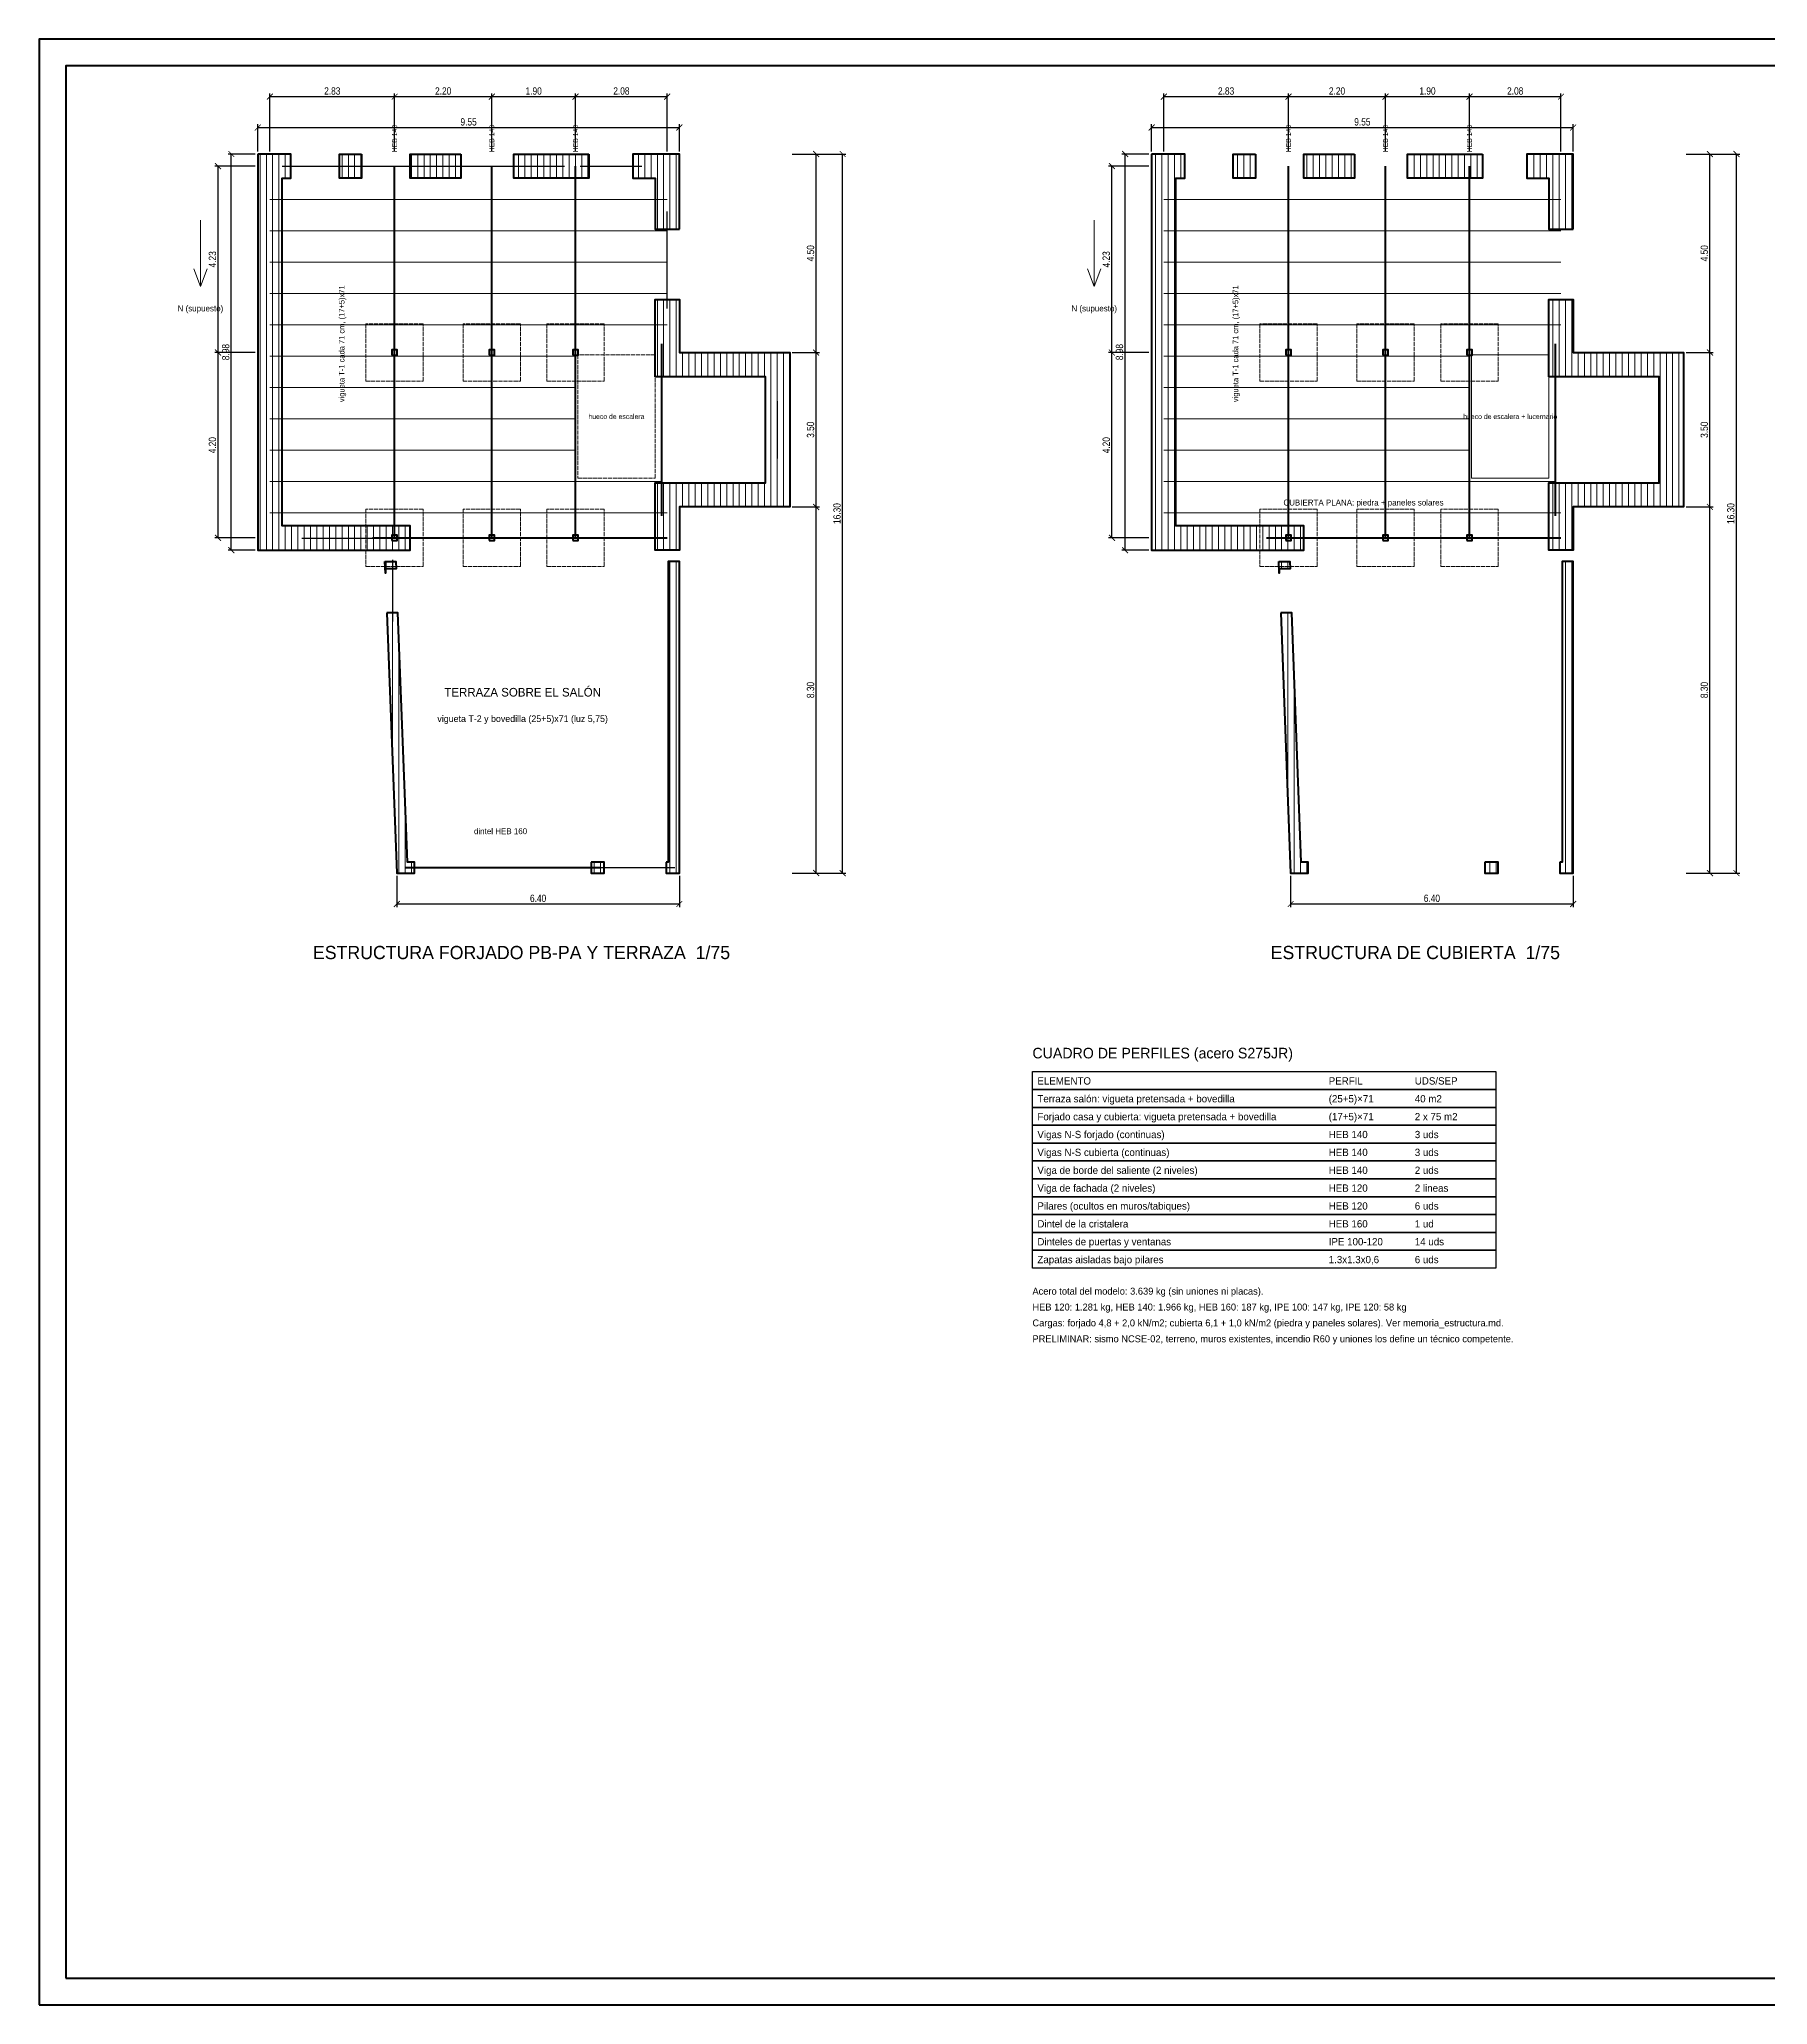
# Model space of a CAD drawing. Header units: millimetres. Extents: x 0 to 843, y 0 to 594.
# Drawn here: x 0 to 522, y 0 to 594 of the extents above; entities that cross this region are included whole.
import ezdxf
from ezdxf.enums import TextEntityAlignment as Align

# ---------------------------------------------------------------- set-up
doc = ezdxf.new("R2010")
doc.units = ezdxf.units.MM
doc.linetypes.add('DASHED', pattern=[1.524, 1.27, -0.254])
for name, color, linetype, lineweight in [('COTAS', 3, 'Continuous', 13), ('ESCALERA_ALTA', 30, 'DASHED', 18), ('LUCERNARIO', 30, 'Continuous', 18), ('MARCO', 7, 'Continuous', 70), ('muros_PB', 7, 'Continuous', 50), ('pilares', 1, 'Continuous', 50), ('RAYADO_MURO', 7, 'Continuous', 9), ('TABLA', 7, 'Continuous', 25), ('TEXTO', 2, 'Continuous', 13), ('VIGAS', 1, 'Continuous', 60), ('VIGUETA_HORM', 8, 'Continuous', 13), ('VIGUETAS', 5, 'Continuous', 25), ('ZAPATAS', 8, 'DASHED', 18)]:
    doc.layers.add(name, color=color, linetype=linetype, lineweight=lineweight)
doc.styles.add('OpenSansCondensed-Light', font='OpenSansCondensed-Light.ttf')
doc.dimstyles.new('EZDXF', dxfattribs={"dimtxt": 0.25, "dimasz": 0.175, "dimexe": 0.375, "dimexo": 0.125, "dimgap": 0.1, "dimtad": 1, "dimlfac": 100, "dimzin": 12, "dimdsep": 46, "dimtxsty": 'OpenSansCondensed-Light', "dimblk": 'ARCHTICK', "dimcen": 2.5, "dimazin": 3, "dimtfac": 0.5, "dimtmove": 2, "dimatfit": 3})

# ---------------------------------------------------------------- blocks, each defined once
blk = doc.blocks.new('_ARCHTICK')
at = {"color": 0, "linetype": 'BYBLOCK', "const_width": 0.15}
blk.add_lwpolyline([(-0.5, -0.5), (0.5, 0.5)], dxfattribs=at)

msp = doc.modelspace()

# ---------------------------------------------------------------- hatches: boundary and pattern name
at = {"layer": 'RAYADO_MURO'}
h = msp.add_hatch(dxfattribs=at)
h.set_pattern_fill('ANSI31', scale=0.6, angle=45)
h.paths.add_polyline_path([(66, 559.33333), (66, 439.6), (112, 439.6), (112, 446.93333), (73.33333, 446.93333), (73.33333, 552), (76, 552), (76, 559.33333)])
h = msp.add_hatch(dxfattribs=at)
h.set_pattern_fill('ANSI31', scale=0.6, angle=45)
h.paths.add_polyline_path([(97.33333, 559.33333), (97.33333, 552), (90.66667, 552), (90.66667, 559.33333)])
h = msp.add_hatch(dxfattribs=at)
h.set_pattern_fill('ANSI31', scale=0.6, angle=45)
h.paths.add_polyline_path([(127.33333, 559.33333), (127.33333, 552), (112, 552), (112, 559.33333)])
h = msp.add_hatch(dxfattribs=at)
h.set_pattern_fill('ANSI31', scale=0.6, angle=45)
h.paths.add_polyline_path([(166, 559.33333), (166, 552), (143.33333, 552), (143.33333, 559.33333)])
h = msp.add_hatch(dxfattribs=at)
h.set_pattern_fill('ANSI31', scale=0.6, angle=45)
h.paths.add_polyline_path([(193.33333, 536.66667), (193.33333, 559.33333), (179.33333, 559.33333), (179.33333, 552), (186, 552), (186, 536.66667)])
h = msp.add_hatch(dxfattribs=at)
h.set_pattern_fill('ANSI31', scale=0.6, angle=45)
h.paths.add_polyline_path([(336, 559.33333), (336, 439.6), (382, 439.6), (382, 446.93333), (343.33333, 446.93333), (343.33333, 552), (346, 552), (346, 559.33333)])
h = msp.add_hatch(dxfattribs=at)
h.set_pattern_fill('ANSI31', scale=0.6, angle=45)
h.paths.add_polyline_path([(367.33333, 559.33333), (367.33333, 552), (360.66667, 552), (360.66667, 559.33333)])
h = msp.add_hatch(dxfattribs=at)
h.set_pattern_fill('ANSI31', scale=0.6, angle=45)
h.paths.add_polyline_path([(397.33333, 559.33333), (397.33333, 552), (382, 552), (382, 559.33333)])
h = msp.add_hatch(dxfattribs=at)
h.set_pattern_fill('ANSI31', scale=0.6, angle=45)
h.paths.add_polyline_path([(436, 559.33333), (436, 552), (413.33333, 552), (413.33333, 559.33333)])
h = msp.add_hatch(dxfattribs=at)
h.set_pattern_fill('ANSI31', scale=0.6, angle=45)
h.paths.add_polyline_path([(463.33333, 536.66667), (463.33333, 559.33333), (449.33333, 559.33333), (449.33333, 552), (456, 552), (456, 536.66667)])
h = msp.add_hatch(dxfattribs=at)
h.set_pattern_fill('ANSI31', scale=0.6, angle=45)
h.paths.add_polyline_path([(186, 492), (186, 515.33333), (193.33333, 515.33333), (193.33333, 499.33333), (226.66667, 499.33333), (226.66667, 452.66667), (193.33333, 452.66667), (193.33333, 439.6), (186, 439.6), (186, 460), (219.33333, 460), (219.33333, 492)])
h = msp.add_hatch(dxfattribs=at)
h.set_pattern_fill('ANSI31', scale=0.6, angle=45)
h.paths.add_polyline_path([(456, 492), (456, 515.33333), (463.33333, 515.33333), (463.33333, 499.33333), (496.66667, 499.33333), (496.66667, 452.66667), (463.33333, 452.66667), (463.33333, 439.6), (456, 439.6), (456, 460), (489.33333, 460), (489.33333, 492)])
h = msp.add_hatch(dxfattribs=at)
h.set_pattern_fill('ANSI31', scale=0.6, angle=45)
h.paths.add_polyline_path([(104.39927, 436.13333), (107.73504, 436.13333), (107.81665, 434), (104.53333, 434), (104.53333, 432.62857)])
h = msp.add_hatch(dxfattribs=at)
h.set_pattern_fill('ANSI31', scale=0.6, angle=45)
h.paths.add_polyline_path([(189.33333, 345.33333), (189.33333, 342), (193.33333, 342), (193.33333, 436.13333), (190, 436.13333), (190, 345.33333)])
h = msp.add_hatch(dxfattribs=at)
h.set_pattern_fill('ANSI31', scale=0.6, angle=45)
h.paths.add_polyline_path([(374.39927, 436.13333), (377.73504, 436.13333), (377.81665, 434), (374.53333, 434), (374.53333, 432.62857)])
h = msp.add_hatch(dxfattribs=at)
h.set_pattern_fill('ANSI31', scale=0.6, angle=45)
h.paths.add_polyline_path([(459.33333, 345.33333), (459.33333, 342), (463.33333, 342), (463.33333, 436.13333), (460, 436.13333), (460, 345.33333)])
h = msp.add_hatch(dxfattribs=at)
h.set_pattern_fill('ANSI31', scale=0.6, angle=45)
h.paths.add_polyline_path([(104.99089, 420.66667), (108, 342), (113.33333, 342), (113.33333, 345.33333), (111.20827, 345.33333), (108.32666, 420.66667)])
h = msp.add_hatch(dxfattribs=at)
h.set_pattern_fill('ANSI31', scale=0.6, angle=45)
h.paths.add_polyline_path([(374.99089, 420.66667), (378, 342), (383.33333, 342), (383.33333, 345.33333), (381.20827, 345.33333), (378.32666, 420.66667)])
h = msp.add_hatch(dxfattribs=at)
h.set_pattern_fill('ANSI31', scale=0.6, angle=45)
h.paths.add_polyline_path([(166.66667, 345.33333), (166.66667, 342), (170.66667, 342), (170.66667, 345.33333)])
h = msp.add_hatch(dxfattribs=at)
h.set_pattern_fill('ANSI31', scale=0.6, angle=45)
h.paths.add_polyline_path([(436.66667, 345.33333), (436.66667, 342), (440.66667, 342), (440.66667, 345.33333)])

# ---------------------------------------------------------------- linework, layer by layer
at = {"layer": 'COTAS'}
for p, q in [((48.66667, 539.33333), (48.66667, 519.33333)), ((318.66667, 539.33333), (318.66667, 519.33333)), ((48.66667, 519.33333), (46.66667, 524.66667)), ((48.66667, 519.33333), (50.66667, 524.66667)), ((318.66667, 519.33333), (316.66667, 524.66667)), ((318.66667, 519.33333), (320.66667, 524.66667))]:
    msp.add_line(p, q, dxfattribs=at)
at = {"layer": 'ESCALERA_ALTA'}
msp.add_lwpolyline([(162.66667, 461.33333), (186, 461.33333), (186, 498.66667), (162.66667, 498.66667)], close=True, dxfattribs=at)
at = {"layer": 'LUCERNARIO'}
msp.add_lwpolyline([(432.66667, 461.33333), (456, 461.33333), (456, 498.66667), (432.66667, 498.66667)], close=True, dxfattribs=at)
at = {"layer": 'MARCO'}
for points in [[(0, 0), (841, 0), (841, 594), (0, 594)], [(8, 8), (833, 8), (833, 586), (8, 586)]]:
    msp.add_lwpolyline(points, close=True, dxfattribs=at)
at = {"layer": 'muros_PB'}
for points in [[(66, 559.33333), (66, 439.6), (112, 439.6), (112, 446.93333), (73.33333, 446.93333), (73.33333, 552), (76, 552), (76, 559.33333)], [(97.33333, 559.33333), (97.33333, 552), (90.66667, 552), (90.66667, 559.33333)], [(127.33333, 559.33333), (127.33333, 552), (112, 552), (112, 559.33333)], [(166, 559.33333), (166, 552), (143.33333, 552), (143.33333, 559.33333)], [(193.33333, 536.66667), (193.33333, 559.33333), (179.33333, 559.33333), (179.33333, 552), (186, 552), (186, 536.66667)], [(336, 559.33333), (336, 439.6), (382, 439.6), (382, 446.93333), (343.33333, 446.93333), (343.33333, 552), (346, 552), (346, 559.33333)], [(367.33333, 559.33333), (367.33333, 552), (360.66667, 552), (360.66667, 559.33333)], [(397.33333, 559.33333), (397.33333, 552), (382, 552), (382, 559.33333)], [(436, 559.33333), (436, 552), (413.33333, 552), (413.33333, 559.33333)], [(463.33333, 536.66667), (463.33333, 559.33333), (449.33333, 559.33333), (449.33333, 552), (456, 552), (456, 536.66667)], [(186, 492), (186, 515.33333), (193.33333, 515.33333), (193.33333, 499.33333), (226.66667, 499.33333), (226.66667, 452.66667), (193.33333, 452.66667), (193.33333, 439.6), (186, 439.6), (186, 460), (219.33333, 460), (219.33333, 492)], [(456, 492), (456, 515.33333), (463.33333, 515.33333), (463.33333, 499.33333), (496.66667, 499.33333), (496.66667, 452.66667), (463.33333, 452.66667), (463.33333, 439.6), (456, 439.6), (456, 460), (489.33333, 460), (489.33333, 492)], [(104.39927, 436.13333), (107.73504, 436.13333), (107.81665, 434), (104.53333, 434), (104.53333, 432.62857)], [(189.33333, 345.33333), (189.33333, 342), (193.33333, 342), (193.33333, 436.13333), (190, 436.13333), (190, 345.33333)], [(374.39927, 436.13333), (377.73504, 436.13333), (377.81665, 434), (374.53333, 434), (374.53333, 432.62857)], [(459.33333, 345.33333), (459.33333, 342), (463.33333, 342), (463.33333, 436.13333), (460, 436.13333), (460, 345.33333)], [(104.99089, 420.66667), (108, 342), (113.33333, 342), (113.33333, 345.33333), (111.20827, 345.33333), (108.32666, 420.66667)], [(374.99089, 420.66667), (378, 342), (383.33333, 342), (383.33333, 345.33333), (381.20827, 345.33333), (378.32666, 420.66667)], [(166.66667, 345.33333), (166.66667, 342), (170.66667, 342), (170.66667, 345.33333)], [(436.66667, 345.33333), (436.66667, 342), (440.66667, 342), (440.66667, 345.33333)]]:
    msp.add_lwpolyline(points, close=True, dxfattribs=at)
at = {"layer": 'PILARES'}
for points in [[(106.53333, 498.53333), (108.13333, 498.53333), (108.13333, 500.13333), (106.53333, 500.13333)], [(135.86667, 498.53333), (137.46667, 498.53333), (137.46667, 500.13333), (135.86667, 500.13333)], [(161.2, 498.53333), (162.8, 498.53333), (162.8, 500.13333), (161.2, 500.13333)], [(376.53333, 498.53333), (378.13333, 498.53333), (378.13333, 500.13333), (376.53333, 500.13333)], [(405.86667, 498.53333), (407.46667, 498.53333), (407.46667, 500.13333), (405.86667, 500.13333)], [(431.2, 498.53333), (432.8, 498.53333), (432.8, 500.13333), (431.2, 500.13333)], [(106.53333, 442.53333), (108.13333, 442.53333), (108.13333, 444.13333), (106.53333, 444.13333)], [(135.86667, 442.53333), (137.46667, 442.53333), (137.46667, 444.13333), (135.86667, 444.13333)], [(161.2, 442.53333), (162.8, 442.53333), (162.8, 444.13333), (161.2, 444.13333)], [(376.53333, 442.53333), (378.13333, 442.53333), (378.13333, 444.13333), (376.53333, 444.13333)], [(405.86667, 442.53333), (407.46667, 442.53333), (407.46667, 444.13333), (405.86667, 444.13333)], [(431.2, 442.53333), (432.8, 442.53333), (432.8, 444.13333), (431.2, 444.13333)]]:
    msp.add_lwpolyline(points, close=True, dxfattribs=at)
at = {"layer": 'TABLA'}
for points in [[(300, 282), (440, 282), (440, 276.6), (300, 276.6)], [(300, 276.6), (440, 276.6), (440, 271.2), (300, 271.2)], [(300, 271.2), (440, 271.2), (440, 265.8), (300, 265.8)], [(300, 265.8), (440, 265.8), (440, 260.4), (300, 260.4)], [(300, 260.4), (440, 260.4), (440, 255), (300, 255)], [(300, 255), (440, 255), (440, 249.6), (300, 249.6)], [(300, 249.6), (440, 249.6), (440, 244.2), (300, 244.2)], [(300, 244.2), (440, 244.2), (440, 238.8), (300, 238.8)], [(300, 238.8), (440, 238.8), (440, 233.4), (300, 233.4)], [(300, 233.4), (440, 233.4), (440, 228), (300, 228)], [(300, 228), (440, 228), (440, 222.6), (300, 222.6)]]:
    msp.add_lwpolyline(points, close=True, dxfattribs=at)
at = {"layer": 'VIGAS'}
for points in [[(107.33333, 443.33333), (107.33333, 555.66667)], [(136.66667, 443.33333), (136.66667, 555.66667)], [(162, 443.33333), (162, 555.66667)], [(377.33333, 443.33333), (377.33333, 555.66667)], [(406.66667, 443.33333), (406.66667, 555.66667)], [(432, 443.33333), (432, 555.66667)], [(188, 450), (188, 502)], [(458, 450), (458, 502)], [(100.66667, 443.33333), (107.33333, 443.33333)], [(107.33333, 443.33333), (136.66667, 443.33333)], [(136.66667, 443.33333), (162, 443.33333)], [(162, 443.33333), (189.66667, 443.33333)], [(370.66667, 443.33333), (377.33333, 443.33333)], [(377.33333, 443.33333), (406.66667, 443.33333)], [(406.66667, 443.33333), (432, 443.33333)], [(432, 443.33333), (459.66667, 443.33333)], [(110.66667, 343.66667), (169.33333, 343.66667)]]:
    msp.add_lwpolyline(points, dxfattribs=at)
at = {"layer": 'VIGUETA_HORM'}
for points in [[(69.66667, 545.6), (107.33333, 545.6)], [(107.33333, 545.6), (136.66667, 545.6)], [(136.66667, 545.6), (162, 545.6)], [(162, 545.6), (189.66667, 545.6)], [(339.66667, 545.6), (377.33333, 545.6)], [(377.33333, 545.6), (406.66667, 545.6)], [(406.66667, 545.6), (432, 545.6)], [(432, 545.6), (459.66667, 545.6)], [(69.66667, 536.13333), (107.33333, 536.13333)], [(107.33333, 536.13333), (136.66667, 536.13333)], [(136.66667, 536.13333), (162, 536.13333)], [(162, 536.13333), (189.66667, 536.13333)], [(339.66667, 536.13333), (377.33333, 536.13333)], [(377.33333, 536.13333), (406.66667, 536.13333)], [(406.66667, 536.13333), (432, 536.13333)], [(432, 536.13333), (459.66667, 536.13333)], [(69.66667, 526.66667), (107.33333, 526.66667)], [(107.33333, 526.66667), (136.66667, 526.66667)], [(136.66667, 526.66667), (162, 526.66667)], [(162, 526.66667), (189.66667, 526.66667)], [(339.66667, 526.66667), (377.33333, 526.66667)], [(377.33333, 526.66667), (406.66667, 526.66667)], [(406.66667, 526.66667), (432, 526.66667)], [(432, 526.66667), (459.66667, 526.66667)], [(69.66667, 517.2), (107.33333, 517.2)], [(107.33333, 517.2), (136.66667, 517.2)], [(136.66667, 517.2), (162, 517.2)], [(162, 517.2), (189.66667, 517.2)], [(339.66667, 517.2), (377.33333, 517.2)], [(377.33333, 517.2), (406.66667, 517.2)], [(406.66667, 517.2), (432, 517.2)], [(432, 517.2), (459.66667, 517.2)], [(69.66667, 507.73333), (107.33333, 507.73333)], [(107.33333, 507.73333), (136.66667, 507.73333)], [(136.66667, 507.73333), (162, 507.73333)], [(162, 507.73333), (189.66667, 507.73333)], [(339.66667, 507.73333), (377.33333, 507.73333)], [(377.33333, 507.73333), (406.66667, 507.73333)], [(406.66667, 507.73333), (432, 507.73333)], [(432, 507.73333), (459.66667, 507.73333)], [(69.66667, 498.26667), (107.33333, 498.26667)], [(107.33333, 498.26667), (136.66667, 498.26667)], [(136.66667, 498.26667), (162, 498.26667)], [(339.66667, 498.26667), (377.33333, 498.26667)], [(377.33333, 498.26667), (406.66667, 498.26667)], [(406.66667, 498.26667), (432, 498.26667)], [(69.66667, 488.8), (107.33333, 488.8)], [(107.33333, 488.8), (136.66667, 488.8)], [(136.66667, 488.8), (162, 488.8)], [(339.66667, 488.8), (377.33333, 488.8)], [(377.33333, 488.8), (406.66667, 488.8)], [(406.66667, 488.8), (432, 488.8)], [(69.66667, 479.33333), (107.33333, 479.33333)], [(107.33333, 479.33333), (136.66667, 479.33333)], [(136.66667, 479.33333), (162, 479.33333)], [(339.66667, 479.33333), (377.33333, 479.33333)], [(377.33333, 479.33333), (406.66667, 479.33333)], [(406.66667, 479.33333), (432, 479.33333)], [(69.66667, 469.86667), (107.33333, 469.86667)], [(107.33333, 469.86667), (136.66667, 469.86667)], [(136.66667, 469.86667), (162, 469.86667)], [(339.66667, 469.86667), (377.33333, 469.86667)], [(377.33333, 469.86667), (406.66667, 469.86667)], [(406.66667, 469.86667), (432, 469.86667)], [(69.66667, 460.4), (107.33333, 460.4)], [(107.33333, 460.4), (136.66667, 460.4)], [(136.66667, 460.4), (162, 460.4)], [(162, 460.4), (188, 460.4)], [(339.66667, 460.4), (377.33333, 460.4)], [(377.33333, 460.4), (406.66667, 460.4)], [(406.66667, 460.4), (432, 460.4)], [(432, 460.4), (458, 460.4)], [(69.66667, 450.93333), (107.33333, 450.93333)], [(107.33333, 450.93333), (136.66667, 450.93333)], [(136.66667, 450.93333), (162, 450.93333)], [(162, 450.93333), (189.66667, 450.93333)], [(339.66667, 450.93333), (377.33333, 450.93333)], [(377.33333, 450.93333), (406.66667, 450.93333)], [(406.66667, 450.93333), (432, 450.93333)], [(432, 450.93333), (459.66667, 450.93333)]]:
    msp.add_lwpolyline(points, dxfattribs=at)
at = {"layer": 'VIGUETAS'}
for points in [[(73.33333, 555.66667), (93.33333, 555.66667)], [(76.66667, 555.66667), (98, 555.66667)], [(94.66667, 555.66667), (114.66667, 555.66667)], [(103.33333, 555.66667), (124.66667, 555.66667)], [(124.66667, 555.66667), (146, 555.66667)], [(137.33333, 555.66667), (158.66667, 555.66667)], [(163.33333, 555.66667), (182, 555.66667)], [(163.33333, 555.66667), (182, 555.66667)], [(189.66667, 520.66667), (189.66667, 542)], [(189.66667, 512.66667), (189.66667, 539.33333)], [(223, 467.33333), (223, 484.66667)], [(79.33333, 443.26667), (100.66667, 443.26667)], [(79.33333, 443.26667), (103.33333, 443.26667)], [(106.8, 418), (106.8, 436.66667)], [(168, 343.66667), (192, 343.66667)]]:
    msp.add_lwpolyline(points, dxfattribs=at)
at = {"layer": 'ZAPATAS'}
for points in [[(98.66667, 490.66667), (116, 490.66667), (116, 508), (98.66667, 508)], [(128, 490.66667), (145.33333, 490.66667), (145.33333, 508), (128, 508)], [(153.33333, 490.66667), (170.66667, 490.66667), (170.66667, 508), (153.33333, 508)], [(368.66667, 490.66667), (386, 490.66667), (386, 508), (368.66667, 508)], [(398, 490.66667), (415.33333, 490.66667), (415.33333, 508), (398, 508)], [(423.33333, 490.66667), (440.66667, 490.66667), (440.66667, 508), (423.33333, 508)], [(98.66667, 434.66667), (116, 434.66667), (116, 452), (98.66667, 452)], [(128, 434.66667), (145.33333, 434.66667), (145.33333, 452), (128, 452)], [(153.33333, 434.66667), (170.66667, 434.66667), (170.66667, 452), (153.33333, 452)], [(368.66667, 434.66667), (386, 434.66667), (386, 452), (368.66667, 452)], [(398, 434.66667), (415.33333, 434.66667), (415.33333, 452), (398, 452)], [(423.33333, 434.66667), (440.66667, 434.66667), (440.66667, 452), (423.33333, 452)]]:
    msp.add_lwpolyline(points, close=True, dxfattribs=at)

# ---------------------------------------------------------------- texts
at = {"layer": 'TEXTO'}
for s, height, p in [('HEB 140', 1.5, (107.33333, 564)), ('HEB 140', 1.5, (136.66667, 564)), ('HEB 140', 1.5, (162, 564)), ('HEB 140', 1.5, (377.33333, 564)), ('HEB 140', 1.5, (406.66667, 564)), ('HEB 140', 1.5, (432, 564)), ('vigueta T-1 cada 71 cm, (17+5)x71', 1.7, (91.33333, 502)), ('vigueta T-1 cada 71 cm, (17+5)x71', 1.7, (361.33333, 502))]:
    msp.add_text(s, height=height, rotation=90, dxfattribs=at).set_placement(p, align=Align.MIDDLE_CENTER)
for s, height, p in [('N (supuesto)', 1.8, (48.66667, 512.66667)), ('N (supuesto)', 1.8, (318.66667, 512.66667)), ('hueco de escalera', 1.5, (174.33333, 480)), ('hueco de escalera + lucernario', 1.5, (444.33333, 480)), ('CUBIERTA PLANA: piedra + paneles solares', 1.8, (400, 454)), ('TERRAZA SOBRE EL SALÓN', 2.6, (146, 396.66667)), ('vigueta T-2 y bovedilla (25+5)x71 (luz 5,75)', 2, (146, 388.66667)), ('dintel HEB 160', 1.8, (139.33333, 354.66667)), ('ESTRUCTURA FORJADO PB-PA Y TERRAZA  1/75', 4, (145.66667, 318)), ('ESTRUCTURA DE CUBIERTA  1/75', 4, (415.66667, 318))]:
    msp.add_text(s, height=height, dxfattribs=at).set_placement(p, align=Align.MIDDLE_CENTER)
for s, height, p in [('CUADRO DE PERFILES (acero S275JR)', 3.2, (300, 286)), ('ELEMENTO', 2.2, (301.5, 278.1)), ('PERFIL', 2.2, (389.5, 278.1)), ('UDS/SEP', 2.2, (415.5, 278.1)), ('Terraza salón: vigueta pretensada + bovedilla', 2.2, (301.5, 272.7)), ('(25+5)×71', 2.2, (389.5, 272.7)), ('40 m2', 2.2, (415.5, 272.7)), ('Forjado casa y cubierta: vigueta pretensada + bovedilla', 2.2, (301.5, 267.3)), ('(17+5)×71', 2.2, (389.5, 267.3)), ('2 x 75 m2', 2.2, (415.5, 267.3)), ('Vigas N-S forjado (continuas)', 2.2, (301.5, 261.9)), ('HEB 140', 2.2, (389.5, 261.9)), ('3 uds', 2.2, (415.5, 261.9)), ('Vigas N-S cubierta (continuas)', 2.2, (301.5, 256.5)), ('HEB 140', 2.2, (389.5, 256.5)), ('3 uds', 2.2, (415.5, 256.5)), ('Viga de borde del saliente (2 niveles)', 2.2, (301.5, 251.1)), ('HEB 140', 2.2, (389.5, 251.1)), ('2 uds', 2.2, (415.5, 251.1)), ('Viga de fachada (2 niveles)', 2.2, (301.5, 245.7)), ('HEB 120', 2.2, (389.5, 245.7)), ('2 lineas', 2.2, (415.5, 245.7)), ('Pilares (ocultos en muros/tabiques)', 2.2, (301.5, 240.3)), ('HEB 120', 2.2, (389.5, 240.3)), ('6 uds', 2.2, (415.5, 240.3)), ('Dintel de la cristalera', 2.2, (301.5, 234.9)), ('Dinteles de puertas y ventanas', 2.2, (301.5, 229.5)), ('HEB 160', 2.2, (389.5, 234.9)), ('IPE 100-120', 2.2, (389.5, 229.5)), ('1 ud', 2.2, (415.5, 234.9)), ('14 uds', 2.2, (415.5, 229.5)), ('Zapatas aisladas bajo pilares', 2.2, (301.5, 224.1)), ('1.3x1.3x0,6', 2.2, (389.5, 224.1)), ('6 uds', 2.2, (415.5, 224.1)), ('Acero total del modelo: 3.639 kg (sin uniones ni placas).', 2.1, (300, 214.6)), ('HEB 120: 1.281 kg, HEB 140: 1.966 kg, HEB 160: 187 kg, IPE 100: 147 kg, IPE 120: 58 kg', 2.1, (300, 209.8)), ('Cargas: forjado 4,8 + 2,0 kN/m2; cubierta 6,1 + 1,0 kN/m2 (piedra y paneles solares). Ver memoria_estructura.md.', 2.1, (300, 205)), ('PRELIMINAR: sismo NCSE-02, terreno, muros existentes, incendio R60 y uniones los define un técnico competente.', 2.1, (300, 200.2))]:
    msp.add_text(s, height=height, dxfattribs=at).set_placement(p)

# ---------------------------------------------------------------- dimensions: what is measured, and where the dimension line sits
at = {"layer": 'COTAS'}
for base, p1, p2, text in [((69.66667, 576.66667), (69.66667, 559.33333), (107.33333, 559.33333), '2.83'), ((107.33333, 576.66667), (107.33333, 559.33333), (136.66667, 559.33333), '2.20'), ((136.66667, 576.66667), (136.66667, 559.33333), (162, 559.33333), '1.90'), ((162, 576.66667), (162, 559.33333), (189.66667, 559.33333), '2.08'), ((339.66667, 576.66667), (339.66667, 559.33333), (377.33333, 559.33333), '2.83'), ((377.33333, 576.66667), (377.33333, 559.33333), (406.66667, 559.33333), '2.20'), ((406.66667, 576.66667), (406.66667, 559.33333), (432, 559.33333), '1.90'), ((432, 576.66667), (432, 559.33333), (459.66667, 559.33333), '2.08'), ((66, 567.33333), (66, 559.33333), (193.33333, 559.33333), '9.55'), ((336, 567.33333), (336, 559.33333), (463.33333, 559.33333), '9.55'), ((108, 332.66667), (108, 342), (193.33333, 342), '6.40'), ((378, 332.66667), (378, 342), (463.33333, 342), '6.40')]:
    msp.add_linear_dim(base=base, p1=p1, p2=p2, text=text, dimstyle='EZDXF', override={"dimtxt": 2.2, "dimasz": 1.8, "dimexe": 1, "dimexo": 0.8, "dimgap": 0.6, "dimtad": 1, "dimclrt": 3}, dxfattribs=at).render()
for base, p1, p2, text in [((58, 439.6), (66, 439.6), (66, 559.33333), '8.98'), ((234.66667, 499.33333), (226.66667, 499.33333), (226.66667, 559.33333), '4.50'), ((242.66667, 342), (226.66667, 342), (226.66667, 559.33333), '16.30'), ((328, 439.6), (336, 439.6), (336, 559.33333), '8.98'), ((504.66667, 499.33333), (496.66667, 499.33333), (496.66667, 559.33333), '4.50'), ((512.66667, 342), (496.66667, 342), (496.66667, 559.33333), '16.30'), ((54, 499.33333), (66, 499.33333), (66, 555.66667), '4.23'), ((324, 499.33333), (336, 499.33333), (336, 555.66667), '4.23'), ((54, 443.33333), (66, 443.33333), (66, 499.33333), '4.20'), ((234.66667, 452.66667), (226.66667, 452.66667), (226.66667, 499.33333), '3.50'), ((324, 443.33333), (336, 443.33333), (336, 499.33333), '4.20'), ((504.66667, 452.66667), (496.66667, 452.66667), (496.66667, 499.33333), '3.50'), ((234.66667, 342), (226.66667, 342), (226.66667, 452.66667), '8.30'), ((504.66667, 342), (496.66667, 342), (496.66667, 452.66667), '8.30')]:
    msp.add_linear_dim(base=base, p1=p1, p2=p2, angle=90, text=text, dimstyle='EZDXF', override={"dimtxt": 2.2, "dimasz": 1.8, "dimexe": 1, "dimexo": 0.8, "dimgap": 0.6, "dimtad": 1, "dimclrt": 3}, dxfattribs=at).render()

doc.saveas('drawing.dxf')
